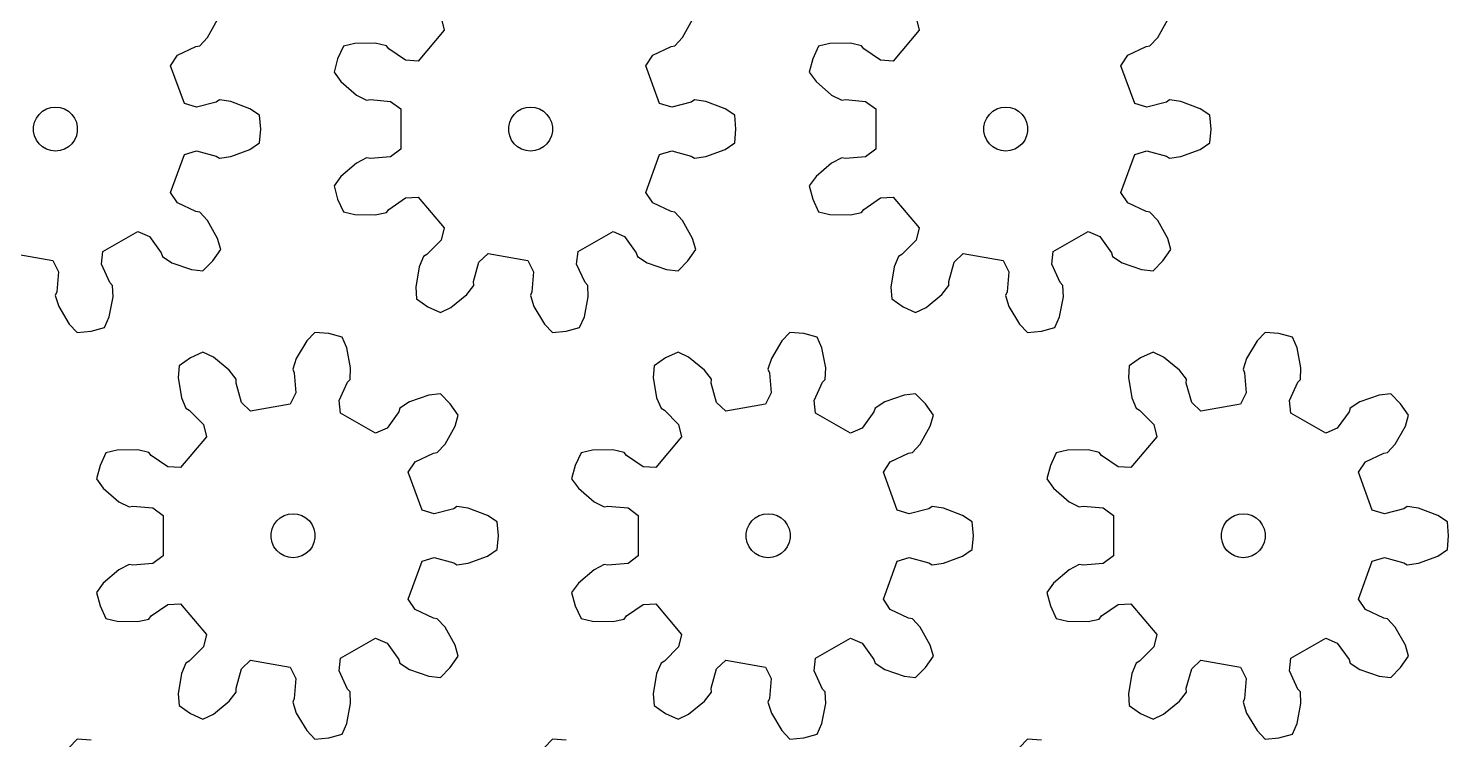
# Model space of a CAD drawing. Extents: x 0 to 189, y 0 to 222.
# Drawn here: x 92.6 to 189.5, y 111 to 159.5 of the extents above; entities that cross this region are included whole.
import ezdxf

# ---------------------------------------------------------------- set-up
doc = ezdxf.new("R2010")
doc.units = 0

msp = doc.modelspace()

# ---------------------------------------------------------------- linework, layer by layer
for p, q in [((104.804, 158.872), (105.489, 160.094)), ((120.741, 160.219), (120.942, 159.38)), ((137.216, 158.872), (137.901, 160.094)), ((153.153, 160.219), (153.354, 159.38)), ((169.628, 158.872), (170.313, 160.094)), ((120.942, 159.38), (119.173, 157.272)), ((153.354, 159.38), (151.585, 157.272)), ((102.769, 157.673), (104.017, 158.264)), ((104.017, 158.264), (104.276, 158.297)), ((104.276, 158.297), (104.804, 158.872)), ((114.086, 158.277), (113.686, 157.419)), ((114.855, 158.47), (114.086, 158.277)), ((116.255, 158.488), (114.855, 158.47)), ((117.018, 158.317), (116.255, 158.488)), ((117.176, 158.11), (117.018, 158.317)), ((118.312, 157.324), (117.176, 158.11)), ((135.18, 157.673), (136.428, 158.264)), ((136.428, 158.264), (136.687, 158.297)), ((136.687, 158.297), (137.216, 158.872)), ((146.498, 158.277), (146.098, 157.419)), ((147.266, 158.47), (146.498, 158.277)), ((148.667, 158.488), (147.266, 158.47)), ((149.429, 158.317), (148.667, 158.488)), ((149.588, 158.11), (149.429, 158.317)), ((150.724, 157.324), (149.588, 158.11)), ((167.592, 157.673), (168.84, 158.264)), ((168.84, 158.264), (169.099, 158.297)), ((169.099, 158.297), (169.628, 158.872)), ((102.293, 156.953), (102.769, 157.673)), ((103.234, 154.368), (102.293, 156.953)), ((113.686, 157.419), (113.441, 156.505)), ((119.173, 157.272), (118.312, 157.324)), ((134.705, 156.953), (135.18, 157.673)), ((135.646, 154.368), (134.705, 156.953)), ((146.098, 157.419), (145.852, 156.505)), ((151.585, 157.272), (150.724, 157.324)), ((167.116, 156.953), (167.592, 157.673)), ((168.057, 154.368), (167.116, 156.953)), ((113.441, 156.505), (113.906, 155.863)), ((145.852, 156.505), (146.318, 155.863)), ((113.906, 155.863), (114.968, 154.949)), ((146.318, 155.863), (147.379, 154.949)), ((93.825, 153.999), (94.123, 154.096)), ((94.123, 154.096), (94.435, 154.129)), ((94.435, 154.129), (94.747, 154.096)), ((94.747, 154.096), (95.045, 153.999)), ((104.061, 154.122), (103.234, 154.368)), ((105.397, 154.472), (104.061, 154.122)), ((105.617, 154.612), (105.397, 154.472)), ((106.392, 154.512), (105.617, 154.612)), ((107.702, 154.016), (106.392, 154.512)), ((114.968, 154.949), (115.661, 154.59)), ((115.661, 154.59), (115.916, 154.647)), ((115.916, 154.647), (117.291, 154.519)), ((117.291, 154.519), (117.984, 154.005)), ((126.237, 153.999), (126.535, 154.096)), ((126.535, 154.096), (126.847, 154.129)), ((126.847, 154.129), (127.159, 154.096)), ((127.159, 154.096), (127.457, 153.999)), ((136.473, 154.122), (135.646, 154.368)), ((137.809, 154.472), (136.473, 154.122)), ((138.029, 154.612), (137.809, 154.472)), ((138.803, 154.512), (138.029, 154.612)), ((140.113, 154.016), (138.803, 154.512)), ((147.379, 154.949), (148.073, 154.59)), ((148.073, 154.59), (148.328, 154.647)), ((148.328, 154.647), (149.702, 154.519)), ((149.702, 154.519), (150.396, 154.005)), ((158.648, 153.999), (158.947, 154.096)), ((158.947, 154.096), (159.259, 154.129)), ((159.259, 154.129), (159.57, 154.096)), ((159.57, 154.096), (159.869, 153.999)), ((168.884, 154.122), (168.057, 154.368)), ((170.22, 154.472), (168.884, 154.122)), ((170.44, 154.612), (170.22, 154.472)), ((171.215, 154.512), (170.44, 154.612)), ((172.525, 154.016), (171.215, 154.512)), ((92.943, 152.786), (93.009, 153.093)), ((93.009, 153.093), (93.136, 153.379)), ((93.136, 153.379), (93.32, 153.633)), ((93.32, 153.633), (93.554, 153.843)), ((93.554, 153.843), (93.825, 153.999)), ((95.045, 153.999), (95.317, 153.843)), ((95.317, 153.843), (95.55, 153.633)), ((95.55, 153.633), (95.734, 153.379)), ((95.734, 153.379), (95.862, 153.093)), ((95.862, 153.093), (95.927, 152.786)), ((108.358, 153.572), (107.702, 154.016)), ((108.441, 152.629), (108.358, 153.572)), ((117.984, 154.005), (117.984, 151.253)), ((125.355, 152.786), (125.42, 153.093)), ((125.42, 153.093), (125.548, 153.379)), ((125.548, 153.379), (125.732, 153.633)), ((125.732, 153.633), (125.965, 153.843)), ((125.965, 153.843), (126.237, 153.999)), ((127.457, 153.999), (127.729, 153.843)), ((127.729, 153.843), (127.962, 153.633)), ((127.962, 153.633), (128.146, 153.379)), ((128.146, 153.379), (128.273, 153.093)), ((128.273, 153.093), (128.339, 152.786)), ((140.77, 153.572), (140.113, 154.016)), ((140.852, 152.629), (140.77, 153.572)), ((150.396, 154.005), (150.396, 151.253)), ((157.767, 152.786), (157.832, 153.093)), ((157.832, 153.093), (157.959, 153.379)), ((157.959, 153.379), (158.144, 153.633)), ((158.144, 153.633), (158.377, 153.843)), ((158.377, 153.843), (158.648, 153.999)), ((159.869, 153.999), (160.14, 153.843)), ((160.14, 153.843), (160.373, 153.633)), ((160.373, 153.633), (160.558, 153.379)), ((160.558, 153.379), (160.685, 153.093)), ((160.685, 153.093), (160.75, 152.786)), ((173.182, 153.572), (172.525, 154.016)), ((173.264, 152.629), (173.182, 153.572)), ((92.943, 152.472), (92.943, 152.786)), ((93.009, 152.166), (92.943, 152.472)), ((93.136, 151.879), (93.009, 152.166)), ((95.862, 152.166), (95.734, 151.879)), ((95.927, 152.472), (95.862, 152.166)), ((95.927, 152.786), (95.927, 152.472)), ((108.358, 151.686), (108.441, 152.629)), ((125.355, 152.472), (125.355, 152.786)), ((125.42, 152.166), (125.355, 152.472)), ((125.548, 151.879), (125.42, 152.166)), ((128.273, 152.166), (128.146, 151.879)), ((128.339, 152.472), (128.273, 152.166)), ((128.339, 152.786), (128.339, 152.472)), ((140.77, 151.686), (140.852, 152.629)), ((157.767, 152.472), (157.767, 152.786)), ((157.832, 152.166), (157.767, 152.472)), ((157.959, 151.879), (157.832, 152.166)), ((160.685, 152.166), (160.558, 151.879)), ((160.75, 152.472), (160.685, 152.166)), ((160.75, 152.786), (160.75, 152.472)), ((173.182, 151.686), (173.264, 152.629)), ((93.32, 151.625), (93.136, 151.879)), ((93.554, 151.416), (93.32, 151.625)), ((93.825, 151.259), (93.554, 151.416)), ((94.123, 151.162), (93.825, 151.259)), ((94.435, 151.129), (94.123, 151.162)), ((94.747, 151.162), (94.435, 151.129)), ((95.045, 151.259), (94.747, 151.162)), ((95.317, 151.416), (95.045, 151.259)), ((95.55, 151.625), (95.317, 151.416)), ((95.734, 151.879), (95.55, 151.625)), ((103.234, 150.891), (104.061, 151.136)), ((104.061, 151.136), (105.397, 150.787)), ((106.392, 150.746), (107.702, 151.242)), ((107.702, 151.242), (108.358, 151.686)), ((117.984, 151.253), (117.291, 150.74)), ((125.732, 151.625), (125.548, 151.879)), ((125.965, 151.416), (125.732, 151.625)), ((126.237, 151.259), (125.965, 151.416)), ((126.535, 151.162), (126.237, 151.259)), ((126.847, 151.129), (126.535, 151.162)), ((127.159, 151.162), (126.847, 151.129)), ((127.457, 151.259), (127.159, 151.162)), ((127.729, 151.416), (127.457, 151.259)), ((127.962, 151.625), (127.729, 151.416)), ((128.146, 151.879), (127.962, 151.625)), ((135.646, 150.891), (136.473, 151.136)), ((136.473, 151.136), (137.809, 150.787)), ((138.803, 150.746), (140.113, 151.242)), ((140.113, 151.242), (140.77, 151.686)), ((150.396, 151.253), (149.702, 150.74)), ((158.144, 151.625), (157.959, 151.879)), ((158.377, 151.416), (158.144, 151.625)), ((158.648, 151.259), (158.377, 151.416)), ((158.947, 151.162), (158.648, 151.259)), ((159.259, 151.129), (158.947, 151.162)), ((159.57, 151.162), (159.259, 151.129)), ((159.869, 151.259), (159.57, 151.162)), ((160.14, 151.416), (159.869, 151.259)), ((160.373, 151.625), (160.14, 151.416)), ((160.558, 151.879), (160.373, 151.625)), ((168.057, 150.891), (168.884, 151.136)), ((168.884, 151.136), (170.22, 150.787)), ((171.215, 150.746), (172.525, 151.242)), ((172.525, 151.242), (173.182, 151.686)), ((102.293, 148.305), (103.234, 150.891)), ((105.397, 150.787), (105.617, 150.646)), ((105.617, 150.646), (106.392, 150.746)), ((114.968, 150.309), (113.906, 149.395)), ((115.661, 150.668), (114.968, 150.309)), ((115.916, 150.611), (115.661, 150.668)), ((117.291, 150.74), (115.916, 150.611)), ((134.705, 148.305), (135.646, 150.891)), ((137.809, 150.787), (138.029, 150.646)), ((138.029, 150.646), (138.803, 150.746)), ((147.379, 150.309), (146.318, 149.395)), ((148.073, 150.668), (147.379, 150.309)), ((148.328, 150.611), (148.073, 150.668)), ((149.702, 150.74), (148.328, 150.611)), ((167.116, 148.305), (168.057, 150.891)), ((170.22, 150.787), (170.44, 150.646)), ((170.44, 150.646), (171.215, 150.746)), ((113.906, 149.395), (113.441, 148.753)), ((146.318, 149.395), (145.852, 148.753)), ((102.769, 147.585), (102.293, 148.305)), ((113.441, 148.753), (113.686, 147.839)), ((135.18, 147.585), (134.705, 148.305)), ((145.852, 148.753), (146.098, 147.839)), ((167.592, 147.585), (167.116, 148.305)), ((104.017, 146.994), (102.769, 147.585)), ((113.686, 147.839), (114.086, 146.981)), ((117.176, 147.149), (118.312, 147.934)), ((118.312, 147.934), (119.173, 147.986)), ((119.173, 147.986), (120.942, 145.878)), ((136.428, 146.994), (135.18, 147.585)), ((146.098, 147.839), (146.498, 146.981)), ((149.588, 147.149), (150.724, 147.934)), ((150.724, 147.934), (151.585, 147.986)), ((151.585, 147.986), (153.354, 145.878)), ((168.84, 146.994), (167.592, 147.585)), ((104.276, 146.961), (104.017, 146.994)), ((104.804, 146.386), (104.276, 146.961)), ((105.489, 145.164), (104.804, 146.386)), ((114.086, 146.981), (114.855, 146.788)), ((114.855, 146.788), (116.255, 146.771)), ((116.255, 146.771), (117.018, 146.941)), ((117.018, 146.941), (117.176, 147.149)), ((136.687, 146.961), (136.428, 146.994)), ((137.216, 146.386), (136.687, 146.961)), ((137.901, 145.164), (137.216, 146.386)), ((146.498, 146.981), (147.266, 146.788)), ((147.266, 146.788), (148.667, 146.771)), ((148.667, 146.771), (149.429, 146.941)), ((149.429, 146.941), (149.588, 147.149)), ((169.099, 146.961), (168.84, 146.994)), ((169.628, 146.386), (169.099, 146.961)), ((170.313, 145.164), (169.628, 146.386)), ((97.675, 144.266), (100.058, 145.642)), ((100.058, 145.642), (100.85, 145.298)), ((120.942, 145.878), (120.741, 145.039)), ((130.087, 144.266), (132.47, 145.642)), ((132.47, 145.642), (133.261, 145.298)), ((153.354, 145.878), (153.153, 145.039)), ((162.498, 144.266), (164.881, 145.642)), ((164.881, 145.642), (165.673, 145.298)), ((100.85, 145.298), (101.648, 144.172)), ((105.164, 143.626), (105.707, 144.402)), ((105.707, 144.402), (105.489, 145.164)), ((120.741, 145.039), (119.77, 144.057)), ((133.261, 145.298), (134.06, 144.172)), ((137.576, 143.626), (138.119, 144.402)), ((138.119, 144.402), (137.901, 145.164)), ((153.153, 145.039), (152.182, 144.057)), ((165.673, 145.298), (166.472, 144.172)), ((169.987, 143.626), (170.53, 144.402)), ((170.53, 144.402), (170.313, 145.164)), ((91.541, 144.14), (94.251, 143.662)), ((94.251, 143.662), (94.637, 142.89)), ((97.577, 143.409), (97.675, 144.266)), ((98.153, 142.154), (97.577, 143.409)), ((101.648, 144.172), (101.726, 143.922)), ((101.726, 143.922), (102.384, 143.501)), ((102.384, 143.501), (103.706, 143.039)), ((104.495, 142.957), (105.164, 143.626)), ((119.539, 143.937), (119.238, 143.216)), ((119.77, 144.057), (119.539, 143.937)), ((122.961, 142.215), (123.327, 143.546)), ((123.327, 143.546), (123.953, 144.14)), ((123.953, 144.14), (126.663, 143.662)), ((126.663, 143.662), (127.048, 142.89)), ((129.988, 143.409), (130.087, 144.266)), ((130.565, 142.154), (129.988, 143.409)), ((134.06, 144.172), (134.138, 143.922)), ((134.138, 143.922), (134.796, 143.501)), ((134.796, 143.501), (136.118, 143.039)), ((136.906, 142.957), (137.576, 143.626)), ((151.95, 143.937), (151.65, 143.216)), ((152.182, 144.057), (151.95, 143.937)), ((155.373, 142.215), (155.738, 143.546)), ((155.738, 143.546), (156.365, 144.14)), ((156.365, 144.14), (159.074, 143.662)), ((159.074, 143.662), (159.46, 142.89)), ((162.4, 143.409), (162.498, 144.266)), ((162.976, 142.154), (162.4, 143.409)), ((166.472, 144.172), (166.55, 143.922)), ((166.55, 143.922), (167.208, 143.501)), ((167.208, 143.501), (168.53, 143.039)), ((169.318, 142.957), (169.987, 143.626)), ((94.637, 142.89), (94.524, 141.514)), ((103.706, 143.039), (104.495, 142.957)), ((119.238, 143.216), (119.012, 141.834)), ((127.048, 142.89), (126.936, 141.514)), ((136.118, 143.039), (136.906, 142.957)), ((151.65, 143.216), (151.424, 141.834)), ((159.46, 142.89), (159.348, 141.514)), ((168.53, 143.039), (169.318, 142.957)), ((94.524, 141.514), (94.424, 141.273)), ((98.33, 141.962), (98.153, 142.154)), ((98.365, 141.181), (98.33, 141.962)), ((119.012, 141.834), (119.069, 141.043)), ((122.499, 141.333), (122.973, 141.954)), ((122.973, 141.954), (122.961, 142.215)), ((126.936, 141.514), (126.836, 141.273)), ((130.742, 141.962), (130.565, 142.154)), ((130.777, 141.181), (130.742, 141.962)), ((151.424, 141.834), (151.48, 141.043)), ((154.911, 141.333), (155.385, 141.954)), ((155.385, 141.954), (155.373, 142.215)), ((159.348, 141.514), (159.247, 141.273)), ((163.153, 141.962), (162.976, 142.154)), ((163.189, 141.181), (163.153, 141.962)), ((94.424, 141.273), (94.657, 140.527)), ((94.657, 140.527), (95.373, 139.323)), ((98.105, 139.805), (98.365, 141.181)), ((119.069, 141.043), (119.844, 140.5)), ((119.844, 140.5), (120.702, 140.1)), ((121.415, 140.446), (122.499, 141.333)), ((126.836, 141.273), (127.069, 140.527)), ((127.069, 140.527), (127.785, 139.323)), ((130.516, 139.805), (130.777, 141.181)), ((151.48, 141.043), (152.256, 140.5)), ((152.256, 140.5), (153.114, 140.1)), ((153.826, 140.446), (154.911, 141.333)), ((159.247, 141.273), (159.481, 140.527)), ((159.481, 140.527), (160.196, 139.323)), ((162.928, 139.805), (163.189, 141.181)), ((97.782, 139.081), (98.105, 139.805)), ((120.702, 140.1), (121.415, 140.446)), ((130.193, 139.081), (130.516, 139.805)), ((153.114, 140.1), (153.826, 140.446)), ((162.605, 139.081), (162.928, 139.805)), ((95.373, 139.323), (95.924, 138.754)), ((95.924, 138.754), (96.867, 138.836)), ((96.867, 138.836), (97.782, 139.081)), ((112.13, 138.754), (111.579, 138.184)), ((113.073, 138.671), (112.13, 138.754)), ((113.988, 138.426), (113.073, 138.671)), ((127.785, 139.323), (128.336, 138.754)), ((128.336, 138.754), (129.279, 138.836)), ((129.279, 138.836), (130.193, 139.081)), ((144.542, 138.754), (143.99, 138.184)), ((145.485, 138.671), (144.542, 138.754)), ((146.399, 138.426), (145.485, 138.671)), ((160.196, 139.323), (160.747, 138.754)), ((160.747, 138.754), (161.691, 138.836)), ((161.691, 138.836), (162.605, 139.081)), ((176.953, 138.754), (176.402, 138.184)), ((177.896, 138.671), (176.953, 138.754)), ((178.811, 138.426), (177.896, 138.671)), ((111.579, 138.184), (110.863, 136.98)), ((114.311, 137.702), (113.988, 138.426)), ((114.571, 136.326), (114.311, 137.702)), ((143.99, 138.184), (143.275, 136.98)), ((146.722, 137.702), (146.399, 138.426)), ((146.983, 136.326), (146.722, 137.702)), ((176.402, 138.184), (175.687, 136.98)), ((179.134, 137.702), (178.811, 138.426)), ((179.395, 136.326), (179.134, 137.702)), ((103.638, 137.008), (102.863, 136.465)), ((104.496, 137.408), (103.638, 137.008)), ((105.209, 137.061), (104.496, 137.408)), ((106.293, 136.174), (105.209, 137.061)), ((110.863, 136.98), (110.63, 136.235)), ((136.05, 137.008), (135.274, 136.465)), ((136.908, 137.408), (136.05, 137.008)), ((137.621, 137.061), (136.908, 137.408)), ((138.705, 136.174), (137.621, 137.061)), ((143.275, 136.98), (143.041, 136.235)), ((168.462, 137.008), (167.686, 136.465)), ((169.32, 137.408), (168.462, 137.008)), ((170.032, 137.061), (169.32, 137.408)), ((171.117, 136.174), (170.032, 137.061)), ((175.687, 136.98), (175.453, 136.235)), ((102.863, 136.465), (102.807, 135.674)), ((102.807, 135.674), (103.032, 134.292)), ((106.768, 135.554), (106.293, 136.174)), ((110.63, 136.235), (110.73, 135.994)), ((110.73, 135.994), (110.842, 134.617)), ((114.536, 135.546), (114.571, 136.326)), ((135.274, 136.465), (135.218, 135.674)), ((135.218, 135.674), (135.444, 134.292)), ((139.179, 135.554), (138.705, 136.174)), ((143.041, 136.235), (143.142, 135.994)), ((143.142, 135.994), (143.254, 134.617)), ((146.947, 135.546), (146.983, 136.326)), ((167.686, 136.465), (167.63, 135.674)), ((167.63, 135.674), (167.856, 134.292)), ((171.591, 135.554), (171.117, 136.174)), ((175.453, 136.235), (175.553, 135.994)), ((175.553, 135.994), (175.666, 134.617)), ((179.359, 135.546), (179.395, 136.326)), ((106.756, 135.293), (106.768, 135.554)), ((107.121, 133.961), (106.756, 135.293)), ((113.783, 134.099), (114.359, 135.354)), ((114.359, 135.354), (114.536, 135.546)), ((139.167, 135.293), (139.179, 135.554)), ((139.532, 133.961), (139.167, 135.293)), ((146.194, 134.099), (146.771, 135.354)), ((146.771, 135.354), (146.947, 135.546)), ((171.579, 135.293), (171.591, 135.554)), ((171.944, 133.961), (171.579, 135.293)), ((178.606, 134.099), (179.182, 135.354)), ((179.182, 135.354), (179.359, 135.546)), ((103.032, 134.292), (103.333, 133.571)), ((107.747, 133.367), (107.121, 133.961)), ((110.457, 133.845), (107.747, 133.367)), ((110.842, 134.617), (110.457, 133.845)), ((113.881, 133.242), (113.783, 134.099)), ((118.59, 134.006), (117.932, 133.585)), ((119.912, 134.468), (118.59, 134.006)), ((120.701, 134.55), (119.912, 134.468)), ((121.37, 133.881), (120.701, 134.55)), ((121.913, 133.105), (121.37, 133.881)), ((135.444, 134.292), (135.744, 133.571)), ((140.159, 133.367), (139.532, 133.961)), ((142.869, 133.845), (140.159, 133.367)), ((143.254, 134.617), (142.869, 133.845)), ((146.293, 133.242), (146.194, 134.099)), ((151.002, 134.006), (150.344, 133.585)), ((152.324, 134.468), (151.002, 134.006)), ((153.112, 134.55), (152.324, 134.468)), ((153.782, 133.881), (153.112, 134.55)), ((154.325, 133.105), (153.782, 133.881)), ((167.856, 134.292), (168.156, 133.571)), ((172.571, 133.367), (171.944, 133.961)), ((175.28, 133.845), (172.571, 133.367)), ((175.666, 134.617), (175.28, 133.845)), ((178.704, 133.242), (178.606, 134.099)), ((183.413, 134.006), (182.755, 133.585)), ((184.735, 134.468), (183.413, 134.006)), ((185.524, 134.55), (184.735, 134.468)), ((186.193, 133.881), (185.524, 134.55)), ((186.736, 133.105), (186.193, 133.881)), ((103.333, 133.571), (103.564, 133.45)), ((103.564, 133.45), (104.535, 132.468)), ((116.264, 131.866), (113.881, 133.242)), ((117.854, 133.336), (117.055, 132.209)), ((117.932, 133.585), (117.854, 133.336)), ((121.695, 132.343), (121.913, 133.105)), ((135.744, 133.571), (135.976, 133.45)), ((135.976, 133.45), (136.947, 132.468)), ((148.675, 131.866), (146.293, 133.242)), ((150.266, 133.336), (149.467, 132.209)), ((150.344, 133.585), (150.266, 133.336)), ((154.107, 132.343), (154.325, 133.105)), ((168.156, 133.571), (168.388, 133.45)), ((168.388, 133.45), (169.359, 132.468)), ((181.087, 131.866), (178.704, 133.242)), ((182.677, 133.336), (181.879, 132.209)), ((182.755, 133.585), (182.677, 133.336)), ((186.519, 132.343), (186.736, 133.105)), ((104.535, 132.468), (104.736, 131.629)), ((117.055, 132.209), (116.264, 131.866)), ((121.01, 131.122), (121.695, 132.343)), ((136.947, 132.468), (137.148, 131.629)), ((149.467, 132.209), (148.675, 131.866)), ((153.422, 131.122), (154.107, 132.343)), ((169.359, 132.468), (169.559, 131.629)), ((181.879, 132.209), (181.087, 131.866)), ((185.834, 131.122), (186.519, 132.343)), ((104.736, 131.629), (102.968, 129.521)), ((120.481, 130.547), (121.01, 131.122)), ((137.148, 131.629), (135.379, 129.521)), ((152.893, 130.547), (153.422, 131.122)), ((169.559, 131.629), (167.791, 129.521)), ((185.305, 130.547), (185.834, 131.122)), ((97.88, 130.527), (97.48, 129.669)), ((98.649, 130.719), (97.88, 130.527)), ((100.05, 130.737), (98.649, 130.719)), ((100.812, 130.566), (100.05, 130.737)), ((100.97, 130.359), (100.812, 130.566)), ((102.106, 129.573), (100.97, 130.359)), ((118.499, 129.202), (118.974, 129.922)), ((118.974, 129.922), (120.223, 130.513)), ((120.223, 130.513), (120.481, 130.547)), ((130.292, 130.527), (129.892, 129.669)), ((131.061, 130.719), (130.292, 130.527)), ((132.461, 130.737), (131.061, 130.719)), ((133.223, 130.566), (132.461, 130.737)), ((133.382, 130.359), (133.223, 130.566)), ((134.518, 129.573), (133.382, 130.359)), ((150.91, 129.202), (151.386, 129.922)), ((151.386, 129.922), (152.634, 130.513)), ((152.634, 130.513), (152.893, 130.547)), ((162.703, 130.527), (162.303, 129.669)), ((163.472, 130.719), (162.703, 130.527)), ((164.873, 130.737), (163.472, 130.719)), ((165.635, 130.566), (164.873, 130.737)), ((165.794, 130.359), (165.635, 130.566)), ((166.929, 129.573), (165.794, 130.359)), ((183.322, 129.202), (183.798, 129.922)), ((183.798, 129.922), (185.046, 130.513)), ((185.046, 130.513), (185.305, 130.547)), ((97.48, 129.669), (97.235, 128.754)), ((102.968, 129.521), (102.106, 129.573)), ((119.44, 126.617), (118.499, 129.202)), ((129.892, 129.669), (129.647, 128.754)), ((135.379, 129.521), (134.518, 129.573)), ((151.851, 126.617), (150.91, 129.202)), ((162.303, 129.669), (162.058, 128.754)), ((167.791, 129.521), (166.929, 129.573)), ((184.263, 126.617), (183.322, 129.202)), ((97.235, 128.754), (97.7, 128.112)), ((97.7, 128.112), (98.762, 127.199)), ((129.647, 128.754), (130.112, 128.112)), ((130.112, 128.112), (131.173, 127.199)), ((162.058, 128.754), (162.524, 128.112)), ((162.524, 128.112), (163.585, 127.199)), ((98.762, 127.199), (99.455, 126.839)), ((131.173, 127.199), (131.867, 126.839)), ((163.585, 127.199), (164.279, 126.839)), ((99.455, 126.839), (99.71, 126.896)), ((99.71, 126.896), (101.085, 126.768)), ((101.085, 126.768), (101.778, 126.254)), ((101.778, 126.254), (101.778, 123.503)), ((109.526, 125.882), (109.759, 126.092)), ((109.759, 126.092), (110.031, 126.249)), ((110.031, 126.249), (110.329, 126.346)), ((110.329, 126.346), (110.641, 126.378)), ((110.641, 126.378), (110.953, 126.346)), ((110.953, 126.346), (111.251, 126.249)), ((111.251, 126.249), (111.523, 126.092)), ((111.523, 126.092), (111.756, 125.882)), ((120.267, 126.371), (119.44, 126.617)), ((121.603, 126.721), (120.267, 126.371)), ((121.823, 126.861), (121.603, 126.721)), ((122.597, 126.761), (121.823, 126.861)), ((123.907, 126.265), (122.597, 126.761)), ((124.564, 125.821), (123.907, 126.265)), ((131.867, 126.839), (132.122, 126.896)), ((132.122, 126.896), (133.497, 126.768)), ((133.497, 126.768), (134.19, 126.254)), ((134.19, 126.254), (134.19, 123.503)), ((141.938, 125.882), (142.171, 126.092)), ((142.171, 126.092), (142.443, 126.249)), ((142.443, 126.249), (142.741, 126.346)), ((142.741, 126.346), (143.053, 126.378)), ((143.053, 126.378), (143.365, 126.346)), ((143.365, 126.346), (143.663, 126.249)), ((143.663, 126.249), (143.934, 126.092)), ((143.934, 126.092), (144.167, 125.882)), ((152.679, 126.371), (151.851, 126.617)), ((154.015, 126.721), (152.679, 126.371)), ((154.234, 126.861), (154.015, 126.721)), ((155.009, 126.761), (154.234, 126.861)), ((156.319, 126.265), (155.009, 126.761)), ((156.976, 125.821), (156.319, 126.265)), ((164.279, 126.839), (164.533, 126.896)), ((164.533, 126.896), (165.908, 126.768)), ((165.908, 126.768), (166.602, 126.254)), ((166.602, 126.254), (166.602, 123.503)), ((174.35, 125.882), (174.583, 126.092)), ((174.583, 126.092), (174.854, 126.249)), ((174.854, 126.249), (175.152, 126.346)), ((175.152, 126.346), (175.464, 126.378)), ((175.464, 126.378), (175.776, 126.346)), ((175.776, 126.346), (176.074, 126.249)), ((176.074, 126.249), (176.346, 126.092)), ((176.346, 126.092), (176.579, 125.882)), ((185.09, 126.371), (184.263, 126.617)), ((186.426, 126.721), (185.09, 126.371)), ((186.646, 126.861), (186.426, 126.721)), ((187.421, 126.761), (186.646, 126.861)), ((188.731, 126.265), (187.421, 126.761)), ((189.387, 125.821), (188.731, 126.265)), ((109.149, 125.035), (109.214, 125.342)), ((109.149, 124.722), (109.149, 125.035)), ((109.214, 125.342), (109.342, 125.628)), ((109.342, 125.628), (109.526, 125.882)), ((111.756, 125.882), (111.94, 125.628)), ((111.94, 125.628), (112.068, 125.342)), ((112.068, 125.342), (112.133, 125.035)), ((112.133, 125.035), (112.133, 124.722)), ((124.647, 124.878), (124.564, 125.821)), ((141.561, 125.035), (141.626, 125.342)), ((141.561, 124.722), (141.561, 125.035)), ((141.626, 125.342), (141.754, 125.628)), ((141.754, 125.628), (141.938, 125.882)), ((144.167, 125.882), (144.352, 125.628)), ((144.352, 125.628), (144.479, 125.342)), ((144.479, 125.342), (144.544, 125.035)), ((144.544, 125.035), (144.544, 124.722)), ((157.058, 124.878), (156.976, 125.821)), ((173.973, 125.035), (174.038, 125.342)), ((173.973, 124.722), (173.973, 125.035)), ((174.038, 125.342), (174.165, 125.628)), ((174.165, 125.628), (174.35, 125.882)), ((176.579, 125.882), (176.763, 125.628)), ((176.763, 125.628), (176.891, 125.342)), ((176.891, 125.342), (176.956, 125.035)), ((176.956, 125.035), (176.956, 124.722)), ((189.47, 124.878), (189.387, 125.821)), ((109.214, 124.415), (109.149, 124.722)), ((109.342, 124.128), (109.214, 124.415)), ((109.526, 123.875), (109.342, 124.128)), ((111.94, 124.128), (111.756, 123.875)), ((112.068, 124.415), (111.94, 124.128)), ((112.133, 124.722), (112.068, 124.415)), ((124.564, 123.935), (124.647, 124.878)), ((141.626, 124.415), (141.561, 124.722)), ((141.754, 124.128), (141.626, 124.415)), ((141.938, 123.875), (141.754, 124.128)), ((144.352, 124.128), (144.167, 123.875)), ((144.479, 124.415), (144.352, 124.128)), ((144.544, 124.722), (144.479, 124.415)), ((156.976, 123.935), (157.058, 124.878)), ((174.038, 124.415), (173.973, 124.722)), ((174.165, 124.128), (174.038, 124.415)), ((174.35, 123.875), (174.165, 124.128)), ((176.763, 124.128), (176.579, 123.875)), ((176.891, 124.415), (176.763, 124.128)), ((176.956, 124.722), (176.891, 124.415)), ((189.387, 123.935), (189.47, 124.878)), ((101.778, 123.503), (101.085, 122.989)), ((109.759, 123.665), (109.526, 123.875)), ((110.031, 123.508), (109.759, 123.665)), ((110.329, 123.411), (110.031, 123.508)), ((110.641, 123.378), (110.329, 123.411)), ((110.953, 123.411), (110.641, 123.378)), ((111.251, 123.508), (110.953, 123.411)), ((111.523, 123.665), (111.251, 123.508)), ((111.756, 123.875), (111.523, 123.665)), ((118.499, 120.554), (119.44, 123.14)), ((119.44, 123.14), (120.267, 123.386)), ((120.267, 123.386), (121.603, 123.036)), ((122.597, 122.996), (123.907, 123.491)), ((123.907, 123.491), (124.564, 123.935)), ((134.19, 123.503), (133.497, 122.989)), ((142.171, 123.665), (141.938, 123.875)), ((142.443, 123.508), (142.171, 123.665)), ((142.741, 123.411), (142.443, 123.508)), ((143.053, 123.378), (142.741, 123.411)), ((143.365, 123.411), (143.053, 123.378)), ((143.663, 123.508), (143.365, 123.411)), ((143.934, 123.665), (143.663, 123.508)), ((144.167, 123.875), (143.934, 123.665)), ((150.91, 120.554), (151.851, 123.14)), ((151.851, 123.14), (152.679, 123.386)), ((152.679, 123.386), (154.015, 123.036)), ((155.009, 122.996), (156.319, 123.491)), ((156.319, 123.491), (156.976, 123.935)), ((166.602, 123.503), (165.908, 122.989)), ((174.583, 123.665), (174.35, 123.875)), ((174.854, 123.508), (174.583, 123.665)), ((175.152, 123.411), (174.854, 123.508)), ((175.464, 123.378), (175.152, 123.411)), ((175.776, 123.411), (175.464, 123.378)), ((176.074, 123.508), (175.776, 123.411)), ((176.346, 123.665), (176.074, 123.508)), ((176.579, 123.875), (176.346, 123.665)), ((183.322, 120.554), (184.263, 123.14)), ((184.263, 123.14), (185.09, 123.386)), ((185.09, 123.386), (186.426, 123.036)), ((187.421, 122.996), (188.731, 123.491)), ((188.731, 123.491), (189.387, 123.935)), ((98.762, 122.558), (97.7, 121.644)), ((99.455, 122.917), (98.762, 122.558)), ((99.71, 122.86), (99.455, 122.917)), ((101.085, 122.989), (99.71, 122.86)), ((121.603, 123.036), (121.823, 122.895)), ((121.823, 122.895), (122.597, 122.996)), ((131.173, 122.558), (130.112, 121.644)), ((131.867, 122.917), (131.173, 122.558)), ((132.122, 122.86), (131.867, 122.917)), ((133.497, 122.989), (132.122, 122.86)), ((154.015, 123.036), (154.234, 122.895)), ((154.234, 122.895), (155.009, 122.996)), ((163.585, 122.558), (162.524, 121.644)), ((164.279, 122.917), (163.585, 122.558)), ((164.533, 122.86), (164.279, 122.917)), ((165.908, 122.989), (164.533, 122.86)), ((186.426, 123.036), (186.646, 122.895)), ((186.646, 122.895), (187.421, 122.996)), ((97.7, 121.644), (97.235, 121.003)), ((130.112, 121.644), (129.647, 121.003)), ((162.524, 121.644), (162.058, 121.003)), ((97.235, 121.003), (97.48, 120.088)), ((100.97, 119.398), (102.106, 120.183)), ((102.106, 120.183), (102.968, 120.235)), ((102.968, 120.235), (104.736, 118.128)), ((118.974, 119.834), (118.499, 120.554)), ((129.647, 121.003), (129.892, 120.088)), ((133.382, 119.398), (134.518, 120.183)), ((134.518, 120.183), (135.379, 120.235)), ((135.379, 120.235), (137.148, 118.128)), ((151.386, 119.834), (150.91, 120.554)), ((162.058, 121.003), (162.303, 120.088)), ((165.794, 119.398), (166.929, 120.183)), ((166.929, 120.183), (167.791, 120.235)), ((167.791, 120.235), (169.559, 118.128)), ((183.798, 119.834), (183.322, 120.554)), ((97.48, 120.088), (97.88, 119.23)), ((97.88, 119.23), (98.649, 119.038)), ((100.05, 119.02), (100.812, 119.19)), ((100.812, 119.19), (100.97, 119.398)), ((120.223, 119.244), (118.974, 119.834)), ((120.481, 119.21), (120.223, 119.244)), ((121.01, 118.635), (120.481, 119.21)), ((129.892, 120.088), (130.292, 119.23)), ((130.292, 119.23), (131.061, 119.038)), ((132.461, 119.02), (133.223, 119.19)), ((133.223, 119.19), (133.382, 119.398)), ((152.634, 119.244), (151.386, 119.834)), ((152.893, 119.21), (152.634, 119.244)), ((153.422, 118.635), (152.893, 119.21)), ((162.303, 120.088), (162.703, 119.23)), ((162.703, 119.23), (163.472, 119.038)), ((164.873, 119.02), (165.635, 119.19)), ((165.635, 119.19), (165.794, 119.398)), ((185.046, 119.244), (183.798, 119.834)), ((185.305, 119.21), (185.046, 119.244)), ((185.834, 118.635), (185.305, 119.21)), ((98.649, 119.038), (100.05, 119.02)), ((121.695, 117.413), (121.01, 118.635)), ((131.061, 119.038), (132.461, 119.02)), ((154.107, 117.413), (153.422, 118.635)), ((163.472, 119.038), (164.873, 119.02)), ((186.519, 117.413), (185.834, 118.635)), ((104.535, 117.288), (103.564, 116.306)), ((104.736, 118.128), (104.535, 117.288)), ((113.881, 116.515), (116.264, 117.891)), ((116.264, 117.891), (117.055, 117.547)), ((117.055, 117.547), (117.854, 116.421)), ((121.913, 116.651), (121.695, 117.413)), ((136.947, 117.288), (135.976, 116.306)), ((137.148, 118.128), (136.947, 117.288)), ((146.293, 116.515), (148.675, 117.891)), ((148.675, 117.891), (149.467, 117.547)), ((149.467, 117.547), (150.266, 116.421)), ((154.325, 116.651), (154.107, 117.413)), ((169.359, 117.288), (168.388, 116.306)), ((169.559, 118.128), (169.359, 117.288)), ((178.704, 116.515), (181.087, 117.891)), ((181.087, 117.891), (181.879, 117.547)), ((181.879, 117.547), (182.677, 116.421)), ((186.736, 116.651), (186.519, 117.413)), ((103.564, 116.306), (103.333, 116.186)), ((107.121, 115.796), (107.747, 116.389)), ((107.747, 116.389), (110.457, 115.911)), ((113.783, 115.658), (113.881, 116.515)), ((117.854, 116.421), (117.932, 116.172)), ((121.37, 115.876), (121.913, 116.651)), ((135.976, 116.306), (135.744, 116.186)), ((139.532, 115.796), (140.159, 116.389)), ((140.159, 116.389), (142.869, 115.911)), ((146.194, 115.658), (146.293, 116.515)), ((150.266, 116.421), (150.344, 116.172)), ((153.782, 115.876), (154.325, 116.651)), ((168.388, 116.306), (168.156, 116.186)), ((171.944, 115.796), (172.571, 116.389)), ((172.571, 116.389), (175.28, 115.911)), ((178.606, 115.658), (178.704, 116.515)), ((182.677, 116.421), (182.755, 116.172)), ((186.193, 115.876), (186.736, 116.651)), ((103.032, 115.465), (102.807, 114.083)), ((103.333, 116.186), (103.032, 115.465)), ((106.756, 114.464), (107.121, 115.796)), ((110.457, 115.911), (110.842, 115.139)), ((114.359, 114.403), (113.783, 115.658)), ((117.932, 116.172), (118.59, 115.751)), ((118.59, 115.751), (119.912, 115.288)), ((119.912, 115.288), (120.701, 115.206)), ((120.701, 115.206), (121.37, 115.876)), ((135.444, 115.465), (135.218, 114.083)), ((135.744, 116.186), (135.444, 115.465)), ((139.167, 114.464), (139.532, 115.796)), ((142.869, 115.911), (143.254, 115.139)), ((146.771, 114.403), (146.194, 115.658)), ((150.344, 116.172), (151.002, 115.751)), ((151.002, 115.751), (152.324, 115.288)), ((152.324, 115.288), (153.112, 115.206)), ((153.112, 115.206), (153.782, 115.876)), ((167.856, 115.465), (167.63, 114.083)), ((168.156, 116.186), (167.856, 115.465)), ((171.579, 114.464), (171.944, 115.796)), ((175.28, 115.911), (175.666, 115.139)), ((179.182, 114.403), (178.606, 115.658)), ((182.755, 116.172), (183.413, 115.751)), ((183.413, 115.751), (184.735, 115.288)), ((184.735, 115.288), (185.524, 115.206)), ((185.524, 115.206), (186.193, 115.876)), ((106.768, 114.203), (106.756, 114.464)), ((110.842, 115.139), (110.73, 113.763)), ((114.536, 114.211), (114.359, 114.403)), ((139.179, 114.203), (139.167, 114.464)), ((143.254, 115.139), (143.142, 113.763)), ((146.947, 114.211), (146.771, 114.403)), ((171.591, 114.203), (171.579, 114.464)), ((175.666, 115.139), (175.553, 113.763)), ((179.359, 114.211), (179.182, 114.403)), ((102.807, 114.083), (102.863, 113.292)), ((105.209, 112.696), (106.293, 113.582)), ((106.293, 113.582), (106.768, 114.203)), ((110.73, 113.763), (110.63, 113.522)), ((110.63, 113.522), (110.863, 112.777)), ((114.311, 112.054), (114.571, 113.43)), ((114.571, 113.43), (114.536, 114.211)), ((135.218, 114.083), (135.274, 113.292)), ((137.621, 112.696), (138.705, 113.582)), ((138.705, 113.582), (139.179, 114.203)), ((143.142, 113.763), (143.041, 113.522)), ((143.041, 113.522), (143.275, 112.777)), ((146.722, 112.054), (146.983, 113.43)), ((146.983, 113.43), (146.947, 114.211)), ((167.63, 114.083), (167.686, 113.292)), ((170.032, 112.696), (171.117, 113.582)), ((171.117, 113.582), (171.591, 114.203)), ((175.553, 113.763), (175.453, 113.522)), ((175.453, 113.522), (175.687, 112.777)), ((179.134, 112.054), (179.395, 113.43)), ((179.395, 113.43), (179.359, 114.211)), ((102.863, 113.292), (103.638, 112.749)), ((103.638, 112.749), (104.496, 112.349)), ((104.496, 112.349), (105.209, 112.696)), ((110.863, 112.777), (111.579, 111.573)), ((135.274, 113.292), (136.05, 112.749)), ((136.05, 112.749), (136.908, 112.349)), ((136.908, 112.349), (137.621, 112.696)), ((143.275, 112.777), (143.99, 111.573)), ((167.686, 113.292), (168.462, 112.749)), ((168.462, 112.749), (169.32, 112.349)), ((169.32, 112.349), (170.032, 112.696)), ((175.687, 112.777), (176.402, 111.573)), ((111.579, 111.573), (112.13, 111.003)), ((113.988, 111.331), (114.311, 112.054)), ((143.99, 111.573), (144.542, 111.003)), ((146.399, 111.331), (146.722, 112.054)), ((176.402, 111.573), (176.953, 111.003)), ((178.811, 111.331), (179.134, 112.054)), ((95.924, 111.003), (95.373, 110.433)), ((96.867, 110.92), (95.924, 111.003)), ((112.13, 111.003), (113.073, 111.085)), ((113.073, 111.085), (113.988, 111.331)), ((128.336, 111.003), (127.785, 110.433)), ((129.279, 110.92), (128.336, 111.003)), ((144.542, 111.003), (145.485, 111.085)), ((145.485, 111.085), (146.399, 111.331)), ((160.747, 111.003), (160.196, 110.433)), ((161.691, 110.92), (160.747, 111.003)), ((176.953, 111.003), (177.896, 111.085)), ((177.896, 111.085), (178.811, 111.331))]:
    msp.add_line(p, q)

doc.saveas('drawing.dxf')
